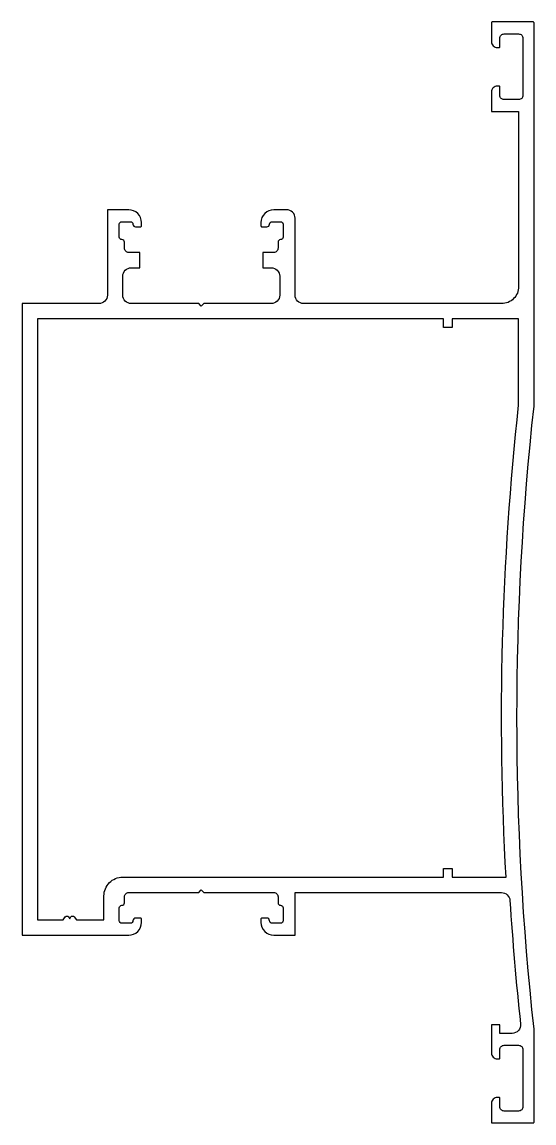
# Model space of a CAD drawing. Extents: x 1074 to 1134, y -251 to -122.
import ezdxf

# ---------------------------------------------------------------- set-up
doc = ezdxf.new("R2010")
doc.units = 0
doc.header["$LTSCALE"] = 15
doc.layers.get('0').update_dxf_attribs({"linetype": 'CONTINUOUS'})

msp = doc.modelspace()

# ---------------------------------------------------------------- linework, layer by layer
at = {"color": 0}
for points in [[(1088.49, -227.11, 0.414214), (1088.39, -227.01), (1087.79, -227.01, 0.414214), (1087.49, -227.31, -0.414214), (1087.19, -227.61), (1086.19, -227.61, -0.414214), (1085.89, -227.31), (1085.89, -225.81, -0.414214), (1086.19, -225.51, 0.414214), (1086.49, -225.21), (1086.49, -224.51, -0.414214), (1086.99, -224.01), (1095.19, -224.01), (1095.49, -223.71), (1095.79, -224.01), (1103.99, -224.01, -0.414214), (1104.49, -224.51), (1104.49, -225.21, 0.414214), (1104.79, -225.51, -0.414214), (1105.09, -225.81), (1105.09, -227.31, -0.414214), (1104.79, -227.61), (1103.79, -227.61, -0.414214), (1103.49, -227.31, 0.414214), (1103.19, -227.01), (1102.59, -227.01, 0.414214), (1102.49, -227.11), (1102.49, -227.51, 0.414214), (1103.99, -229.01), (1106.49, -229.01), (1106.49, -224.01), (1130.67, -224.01, -0.395612), (1131.67, -224.95, 0.010811), (1132.91, -239.41, -0.445963), (1131.92, -240.51), (1130.49, -240.51), (1130.49, -239.51), (1129.49, -239.51), (1129.49, -242.81, 0.414214), (1130.19, -243.51), (1130.39, -243.51, 0.414214), (1130.49, -243.41), (1130.49, -242.41, -0.414214), (1130.99, -241.91), (1132.69, -241.91, -0.414214), (1133.19, -242.41), (1133.19, -249.11, -0.414214), (1132.69, -249.61), (1130.99, -249.61, -0.414214), (1130.49, -249.11), (1130.49, -248.11, 0.414214), (1130.39, -248.01), (1130.19, -248.01, 0.414214), (1129.49, -248.71), (1129.49, -250.91, 0.414214), (1129.59, -251.01), (1134.39, -251.01, 0.414214), (1134.49, -250.91), (1134.49, -240.01, -0.054795), (1134.49, -167.01), (1134.49, -122.11, 0.414214), (1134.39, -122.01), (1129.59, -122.01, 0.414214), (1129.49, -122.11), (1129.49, -124.31, 0.414214), (1130.19, -125.01), (1130.39, -125.01, 0.414214), (1130.49, -124.91), (1130.49, -123.91, -0.414214), (1130.99, -123.41), (1132.69, -123.41, -0.414214), (1133.19, -123.91), (1133.19, -130.61, -0.414214), (1132.69, -131.11), (1130.99, -131.11, -0.414214), (1130.49, -130.61), (1130.49, -129.61, 0.414214), (1130.39, -129.51), (1130.19, -129.51, 0.414214), (1129.49, -130.21), (1129.49, -132.51), (1132.69, -132.51), (1132.69, -153.01, -0.414214), (1130.69, -155.01), (1107.49, -155.01, -0.414214), (1106.49, -154.01), (1106.49, -145.01, 0.414214), (1105.49, -144.01), (1103.99, -144.01, 0.414214), (1102.49, -145.51), (1102.49, -145.91, 0.414214), (1102.59, -146.01), (1103.19, -146.01, 0.414214), (1103.49, -145.71, -0.414214), (1103.79, -145.41), (1104.79, -145.41, -0.414214), (1105.09, -145.71), (1105.09, -147.21, -0.414214), (1104.79, -147.51, 0.414214), (1104.49, -147.81), (1104.49, -148.51, -0.414214), (1103.99, -149.01), (1102.69, -149.01), (1102.69, -150.81), (1103.69, -150.81, -0.414214), (1104.69, -151.81), (1104.69, -154.01, -0.414214), (1103.69, -155.01), (1095.79, -155.01), (1095.49, -155.31), (1095.19, -155.01), (1087.29, -155.01, -0.414214), (1086.29, -154.01), (1086.29, -151.81, -0.414214), (1087.29, -150.81), (1088.29, -150.81), (1088.29, -149.01), (1086.99, -149.01, -0.414214), (1086.49, -148.51), (1086.49, -147.81, 0.414214), (1086.19, -147.51, -0.414214), (1085.89, -147.21), (1085.89, -145.71, -0.414214), (1086.19, -145.41), (1087.19, -145.41, -0.414214), (1087.49, -145.71, 0.414214), (1087.79, -146.01), (1088.39, -146.01, 0.414214), (1088.49, -145.91), (1088.49, -145.51, 0.414214), (1086.99, -144.01), (1084.49, -144.01), (1084.49, -154.01, -0.414214), (1083.49, -155.01), (1074.49, -155.01), (1074.49, -229.01), (1086.99, -229.01, 0.414214), (1088.49, -227.51)], [(1080.08, -227.1), (1080.22, -226.87, -0.524993), (1080.59, -226.85), (1080.86, -227.21), (1084.09, -227.21), (1084.09, -224.41, -0.414214), (1086.29, -222.21), (1123.89, -222.21), (1123.89, -221.21), (1124.89, -221.21), (1124.89, -222.21), (1131.21, -222.21, -0.041246), (1132.69, -166.91), (1132.69, -156.81), (1124.89, -156.81), (1124.89, -157.81), (1123.89, -157.81), (1123.89, -156.81), (1076.29, -156.81), (1076.29, -227.21), (1079.29, -227.21), (1079.56, -226.85, -0.524993), (1079.93, -226.87)]]:
    msp.add_lwpolyline(points, format="xyb", close=True, dxfattribs=at)

doc.saveas('drawing.dxf')
